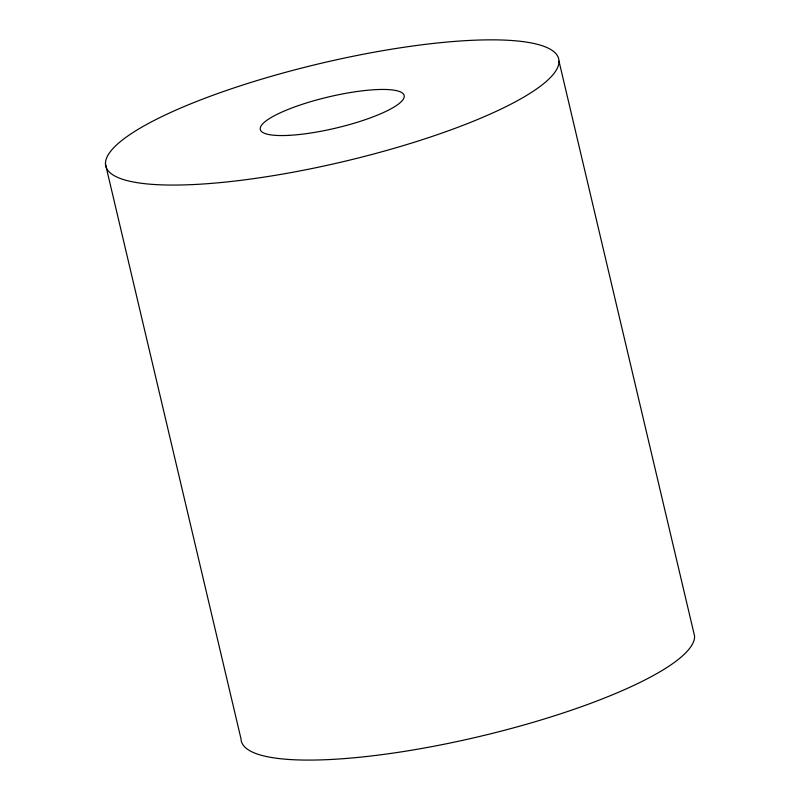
<?xml version="1.0" encoding="UTF-8"?>
<svg xmlns="http://www.w3.org/2000/svg" width="800" height="800" viewBox="0 0 800 800"><rect width="100%" height="100%" fill="white"/><g stroke="black" fill="none" stroke-linecap="round" stroke-linejoin="round"><path stroke-width="1.2" d="M559 61.19A232.72 50.41 -13.3 0 1 220.68 182.56A232.72 50.41 -13.3 0 1 216.94 93.82A232.72 50.41 -13.3 0 1 559 61.19L694.59 636.14A232.72 50.41 -13.3 0 1 469.95 738.71A232.72 50.41 -13.3 0 1 241 738.81L105.41 163.86M289.07 135.35A73.89 16 -13.3 0 0 403.71 98.44A73.89 16 -13.3 0 0 303.85 103.79A73.89 16 -13.3 0 0 289.07 135.35"/></g></svg>
